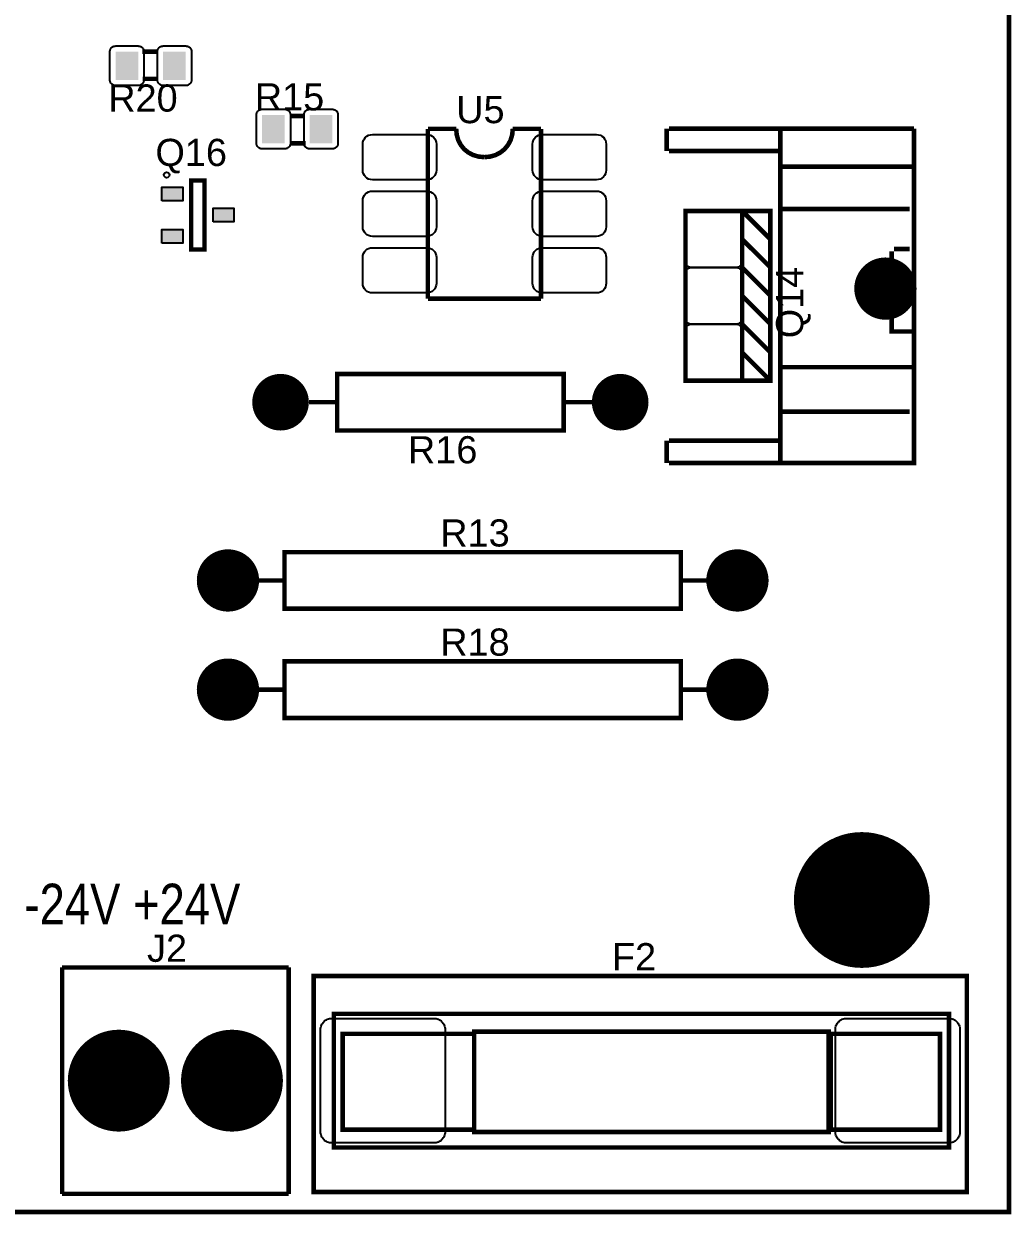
# Model space of a CAD drawing. Header units: inches. Extents: x -4.04 to 4.04, y -1.96 to 1.96.
# Drawn here: x 2.293 to 4.037, y -1.963 to 0.141 of the extents above; entities that cross this region are included whole.
import ezdxf

# ---------------------------------------------------------------- set-up
doc = ezdxf.new("R2010")
doc.units = ezdxf.units.IN
doc.layers.get('0').update_dxf_attribs({"linetype": 'CONTINUOUS'})

# ---------------------------------------------------------------- blocks, each defined once
blk = doc.blocks.new('RPAD')
blk.add_trace([(-0.5, -0.5), (-0.5, 0.5), (0.5, -0.5), (0.5, 0.5)])
blk = doc.blocks.new('EPAD')
at = {"const_width": 0.5}
blk.add_lwpolyline([(-0.25, 0, 1), (0.25, 0, 1)], format="xyb", close=True, dxfattribs=at)

msp = doc.modelspace()

# ---------------------------------------------------------------- linework, layer by layer
for points, const_width in [([(-4.033465, -1.958661), (4.033465, -1.958661), (4.033465, 1.950787), (-4.033465, 1.950787), (-4.033465, -1.958661)], 0.008), ([(-4.033465, -1.958661), (4.033465, -1.958661), (4.033465, 1.950787), (-4.033465, 1.950787), (-4.033465, -1.958661)], 0.008), ([(-4.033465, -1.958661), (4.033465, -1.958661), (4.033465, 1.950787), (-4.033465, 1.950787), (-4.033465, -1.958661)], 0.008), ([(2.530391, 0.091594), (2.502391, 0.091594)], 0.008), ([(2.530391, 0.091594), (2.502391, 0.091594)], 0.008), ([(2.530391, 0.091594), (2.502391, 0.091594)], 0.008), ([(2.530391, 0.043594), (2.503391, 0.043594)], 0.008), ([(2.530391, 0.043594), (2.503391, 0.043594)], 0.008), ([(2.530391, 0.043594), (2.503391, 0.043594)], 0.008), ([(2.763252, -0.022276), (2.790252, -0.022276)], 0.008), ([(2.763252, -0.022276), (2.790252, -0.022276)], 0.008), ([(2.763252, -0.022276), (2.790252, -0.022276)], 0.008), ([(3.007028, -0.044824), (3.057028, -0.044824)], 0.008), ([(3.007028, -0.044824), (3.007028, -0.344824)], 0.008), ([(3.007028, -0.044824), (3.057028, -0.044824)], 0.008), ([(3.007028, -0.044824), (3.007028, -0.344824)], 0.008), ([(3.007028, -0.044824), (3.057028, -0.044824)], 0.008), ([(3.007028, -0.044824), (3.007028, -0.344824)], 0.008), ([(3.107028, -0.094824), (3.096554, -0.093865), (3.086981, -0.091089), (3.078464, -0.08665), (3.071154, -0.080698), (3.065202, -0.073388), (3.060763, -0.06487), (3.057987, -0.055298), (3.057028, -0.044824)], 0.008), ([(3.107028, -0.094824), (3.096554, -0.093865), (3.086981, -0.091089), (3.078464, -0.08665), (3.071154, -0.080698), (3.065202, -0.073388), (3.060763, -0.06487), (3.057987, -0.055298), (3.057028, -0.044824)], 0.008), ([(3.107028, -0.094824), (3.096554, -0.093865), (3.086981, -0.091089), (3.078464, -0.08665), (3.071154, -0.080698), (3.065202, -0.073388), (3.060763, -0.06487), (3.057987, -0.055298), (3.057028, -0.044824)], 0.008), ([(3.107028, -0.094824), (3.117216, -0.093865), (3.126654, -0.091089), (3.135154, -0.08665), (3.142528, -0.080698), (3.148591, -0.073388), (3.153154, -0.06487), (3.156028, -0.055298), (3.157028, -0.044824)], 0.008), ([(3.107028, -0.094824), (3.117216, -0.093865), (3.126654, -0.091089), (3.135154, -0.08665), (3.142528, -0.080698), (3.148591, -0.073388), (3.153154, -0.06487), (3.156028, -0.055298), (3.157028, -0.044824)], 0.008), ([(3.107028, -0.094824), (3.117216, -0.093865), (3.126654, -0.091089), (3.135154, -0.08665), (3.142528, -0.080698), (3.148591, -0.073388), (3.153154, -0.06487), (3.156028, -0.055298), (3.157028, -0.044824)], 0.008), ([(3.157028, -0.044824), (3.207028, -0.044824)], 0.008), ([(3.157028, -0.044824), (3.207028, -0.044824)], 0.008), ([(3.157028, -0.044824), (3.207028, -0.044824)], 0.008), ([(3.207028, -0.044824), (3.207028, -0.344824)], 0.008), ([(3.207028, -0.044824), (3.207028, -0.344824)], 0.008), ([(3.207028, -0.044824), (3.207028, -0.344824)], 0.008), ([(3.428784, -0.044643), (3.428784, -0.084013)], 0.008), ([(3.428784, -0.044643), (3.428784, -0.084013)], 0.008), ([(3.428784, -0.044643), (3.428784, -0.084013)], 0.008), ([(3.865792, -0.044643), (3.432721, -0.044643)], 0.008), ([(3.865792, -0.044643), (3.865792, -0.635194), (3.432721, -0.635194)], 0.008), ([(3.865792, -0.044643), (3.432721, -0.044643)], 0.008), ([(3.865792, -0.044643), (3.865792, -0.635194), (3.432721, -0.635194)], 0.008), ([(3.865792, -0.044643), (3.432721, -0.044643)], 0.008), ([(3.865792, -0.044643), (3.865792, -0.635194), (3.432721, -0.635194)], 0.008), ([(3.629572, -0.044643), (3.629572, -0.631257)], 0.008), ([(3.629572, -0.044643), (3.629572, -0.631257)], 0.008), ([(3.629572, -0.044643), (3.629572, -0.631257)], 0.008), ([(2.763252, -0.070276), (2.791252, -0.070276)], 0.008), ([(2.763252, -0.070276), (2.791252, -0.070276)], 0.008), ([(2.763252, -0.070276), (2.791252, -0.070276)], 0.008), ([(3.432721, -0.084013), (3.629572, -0.084013)], 0.008), ([(3.432721, -0.084013), (3.629572, -0.084013)], 0.008), ([(3.432721, -0.084013), (3.629572, -0.084013)], 0.008), ([(3.861855, -0.111572), (3.633509, -0.111572)], 0.008), ([(3.861855, -0.111572), (3.633509, -0.111572)], 0.008), ([(3.861855, -0.111572), (3.633509, -0.111572)], 0.008), ([(2.588918, -0.258209), (2.61254, -0.258209), (2.61254, -0.136162), (2.588918, -0.136162), (2.588918, -0.258209)], 0.007874), ([(2.588918, -0.258209), (2.61254, -0.258209), (2.61254, -0.136162), (2.588918, -0.136162), (2.588918, -0.258209)], 0.007874), ([(2.588918, -0.258209), (2.61254, -0.258209), (2.61254, -0.136162), (2.588918, -0.136162), (2.588918, -0.258209)], 0.007874), ([(3.462146, -0.489918), (3.562146, -0.489918), (3.562146, -0.189918), (3.462146, -0.189918), (3.462146, -0.489918)], 0.008), ([(3.462146, -0.489918), (3.562146, -0.489918), (3.562146, -0.189918), (3.462146, -0.189918), (3.462146, -0.489918)], 0.008), ([(3.462146, -0.489918), (3.562146, -0.489918), (3.562146, -0.189918), (3.462146, -0.189918), (3.462146, -0.489918)], 0.008), ([(3.562146, -0.189918), (3.612146, -0.189918), (3.612146, -0.489918), (3.562146, -0.489918)], 0.008), ([(3.562146, -0.189918), (3.612146, -0.239918)], 0.008), ([(3.562146, -0.189918), (3.612146, -0.189918), (3.612146, -0.489918), (3.562146, -0.489918)], 0.008), ([(3.562146, -0.189918), (3.612146, -0.239918)], 0.008), ([(3.562146, -0.189918), (3.612146, -0.189918), (3.612146, -0.489918), (3.562146, -0.489918)], 0.008), ([(3.562146, -0.189918), (3.612146, -0.239918)], 0.008), ([(3.857918, -0.186375), (3.629572, -0.186375)], 0.008), ([(3.857918, -0.186375), (3.629572, -0.186375)], 0.008), ([(3.857918, -0.186375), (3.629572, -0.186375)], 0.008), ([(3.562146, -0.239918), (3.612146, -0.289918)], 0.008), ([(3.562146, -0.239918), (3.612146, -0.289918)], 0.008), ([(3.562146, -0.239918), (3.612146, -0.289918)], 0.008), ([(3.826422, -0.261178), (3.826422, -0.296611), (3.783115, -0.296611), (3.783115, -0.359603), (3.822485, -0.359603), (3.826422, -0.359603), (3.826422, -0.40291)], 0.008), ([(3.826422, -0.261178), (3.826422, -0.296611), (3.783115, -0.296611), (3.783115, -0.359603), (3.822485, -0.359603), (3.826422, -0.359603), (3.826422, -0.40291)], 0.008), ([(3.826422, -0.261178), (3.826422, -0.296611), (3.783115, -0.296611), (3.783115, -0.359603), (3.822485, -0.359603), (3.826422, -0.359603), (3.826422, -0.40291)], 0.008), ([(3.857918, -0.257241), (3.830359, -0.257241)], 0.008), ([(3.857918, -0.257241), (3.830359, -0.257241)], 0.008), ([(3.857918, -0.257241), (3.830359, -0.257241)], 0.008), ([(3.562146, -0.289918), (3.612146, -0.339918)], 0.008), ([(3.562146, -0.289918), (3.612146, -0.339918)], 0.008), ([(3.562146, -0.289918), (3.612146, -0.339918)], 0.008), ([(3.562146, -0.339918), (3.612146, -0.389918)], 0.008), ([(3.562146, -0.339918), (3.612146, -0.389918)], 0.008), ([(3.562146, -0.339918), (3.612146, -0.389918)], 0.008), ([(3.007028, -0.344824), (3.207028, -0.344824)], 0.008), ([(3.007028, -0.344824), (3.207028, -0.344824)], 0.008), ([(3.007028, -0.344824), (3.207028, -0.344824)], 0.008), ([(3.562146, -0.389918), (3.612146, -0.439918)], 0.008), ([(3.562146, -0.389918), (3.612146, -0.439918)], 0.008), ([(3.562146, -0.389918), (3.612146, -0.439918)], 0.008), ([(3.822485, -0.40291), (3.861855, -0.40291)], 0.008), ([(3.822485, -0.40291), (3.861855, -0.40291)], 0.008), ([(3.822485, -0.40291), (3.861855, -0.40291)], 0.008), ([(3.562146, -0.439918), (3.612146, -0.489918)], 0.008), ([(3.562146, -0.439918), (3.612146, -0.489918)], 0.008), ([(3.562146, -0.439918), (3.612146, -0.489918)], 0.008), ([(3.861855, -0.465902), (3.629572, -0.465902)], 0.008), ([(3.861855, -0.465902), (3.629572, -0.465902)], 0.008), ([(3.861855, -0.465902), (3.629572, -0.465902)], 0.008), ([(2.846792, -0.577894), (3.246792, -0.577894), (3.246792, -0.477894), (2.846792, -0.477894), (2.846792, -0.577894)], 0.008), ([(2.846792, -0.577894), (3.246792, -0.577894), (3.246792, -0.477894), (2.846792, -0.477894), (2.846792, -0.577894)], 0.008), ([(2.846792, -0.577894), (3.246792, -0.577894), (3.246792, -0.477894), (2.846792, -0.477894), (2.846792, -0.577894)], 0.008), ([(2.846792, -0.527894), (2.796792, -0.527894)], 0.008), ([(2.846792, -0.527894), (2.796792, -0.527894)], 0.008), ([(2.846792, -0.527894), (2.796792, -0.527894)], 0.008), ([(3.296792, -0.527894), (3.246792, -0.527894)], 0.008), ([(3.296792, -0.527894), (3.246792, -0.527894)], 0.008), ([(3.296792, -0.527894), (3.246792, -0.527894)], 0.008), ([(3.857918, -0.544643), (3.629572, -0.544643)], 0.008), ([(3.857918, -0.544643), (3.629572, -0.544643)], 0.008), ([(3.857918, -0.544643), (3.629572, -0.544643)], 0.008), ([(3.428784, -0.595824), (3.428784, -0.635194)], 0.008), ([(3.428784, -0.595824), (3.428784, -0.635194)], 0.008), ([(3.428784, -0.595824), (3.428784, -0.635194)], 0.008), ([(3.432721, -0.595824), (3.629572, -0.595824)], 0.008), ([(3.432721, -0.595824), (3.629572, -0.595824)], 0.008), ([(3.432721, -0.595824), (3.629572, -0.595824)], 0.008), ([(2.753879, -0.892855), (3.453879, -0.892855), (3.453879, -0.792855), (2.753879, -0.792855), (2.753879, -0.892855)], 0.008), ([(2.753879, -0.892855), (3.453879, -0.892855), (3.453879, -0.792855), (2.753879, -0.792855), (2.753879, -0.892855)], 0.008), ([(2.753879, -0.892855), (3.453879, -0.892855), (3.453879, -0.792855), (2.753879, -0.792855), (2.753879, -0.892855)], 0.008), ([(2.703879, -0.842855), (2.753879, -0.842855)], 0.008), ([(2.703879, -0.842855), (2.753879, -0.842855)], 0.008), ([(2.703879, -0.842855), (2.753879, -0.842855)], 0.008), ([(3.503879, -0.842855), (3.453879, -0.842855)], 0.008), ([(3.503879, -0.842855), (3.453879, -0.842855)], 0.008), ([(3.503879, -0.842855), (3.453879, -0.842855)], 0.008), ([(2.753879, -1.085769), (3.453879, -1.085769), (3.453879, -0.985769), (2.753879, -0.985769), (2.753879, -1.085769)], 0.008), ([(2.753879, -1.085769), (3.453879, -1.085769), (3.453879, -0.985769), (2.753879, -0.985769), (2.753879, -1.085769)], 0.008), ([(2.753879, -1.085769), (3.453879, -1.085769), (3.453879, -0.985769), (2.753879, -0.985769), (2.753879, -1.085769)], 0.008), ([(2.703879, -1.035769), (2.753879, -1.035769)], 0.008), ([(2.703879, -1.035769), (2.753879, -1.035769)], 0.008), ([(2.703879, -1.035769), (2.753879, -1.035769)], 0.008), ([(3.503879, -1.035769), (3.453879, -1.035769)], 0.008), ([(3.503879, -1.035769), (3.453879, -1.035769)], 0.008), ([(3.503879, -1.035769), (3.453879, -1.035769)], 0.008), ([(2.360965, -1.526713), (2.360965, -1.926713)], 0.008), ([(2.360965, -1.526713), (2.760965, -1.526713)], 0.008), ([(2.360965, -1.526713), (2.360965, -1.926713)], 0.008), ([(2.360965, -1.526713), (2.760965, -1.526713)], 0.008), ([(2.360965, -1.526713), (2.360965, -1.926713)], 0.008), ([(2.360965, -1.526713), (2.760965, -1.526713)], 0.008), ([(2.760965, -1.526713), (2.760965, -1.926713)], 0.008), ([(2.760965, -1.526713), (2.760965, -1.926713)], 0.008), ([(2.760965, -1.526713), (2.760965, -1.926713)], 0.008), ([(2.805454, -1.923564), (3.958997, -1.923564), (3.958997, -1.541674), (2.805454, -1.541674), (2.805454, -1.923564)], 0.008), ([(2.805454, -1.923564), (3.958997, -1.923564), (3.958997, -1.541674), (2.805454, -1.541674), (2.805454, -1.923564)], 0.008), ([(2.805454, -1.923564), (3.958997, -1.923564), (3.958997, -1.541674), (2.805454, -1.541674), (2.805454, -1.923564)], 0.008), ([(2.840887, -1.844824), (3.927501, -1.844824), (3.927501, -1.608603), (2.840887, -1.608603), (2.840887, -1.844824)], 0.008), ([(2.840887, -1.844824), (3.927501, -1.844824), (3.927501, -1.608603), (2.840887, -1.608603), (2.840887, -1.844824)], 0.008), ([(2.840887, -1.844824), (3.927501, -1.844824), (3.927501, -1.608603), (2.840887, -1.608603), (2.840887, -1.844824)], 0.008), ([(2.856635, -1.813328), (3.088918, -1.813328), (3.088918, -1.644036), (2.856635, -1.644036), (2.856635, -1.813328)], 0.008), ([(2.856635, -1.813328), (3.088918, -1.813328), (3.088918, -1.644036), (2.856635, -1.644036), (2.856635, -1.813328)], 0.008), ([(2.856635, -1.813328), (3.088918, -1.813328), (3.088918, -1.644036), (2.856635, -1.644036), (2.856635, -1.813328)], 0.008), ([(3.088918, -1.817265), (3.714902, -1.817265), (3.714902, -1.640099), (3.088918, -1.640099), (3.088918, -1.817265)], 0.008), ([(3.088918, -1.817265), (3.714902, -1.817265), (3.714902, -1.640099), (3.088918, -1.640099), (3.088918, -1.817265)], 0.008), ([(3.088918, -1.817265), (3.714902, -1.817265), (3.714902, -1.640099), (3.088918, -1.640099), (3.088918, -1.817265)], 0.008), ([(3.718839, -1.813328), (3.911753, -1.813328), (3.911753, -1.644036), (3.718839, -1.644036), (3.718839, -1.813328)], 0.008), ([(3.718839, -1.813328), (3.911753, -1.813328), (3.911753, -1.644036), (3.718839, -1.644036), (3.718839, -1.813328)], 0.008), ([(3.718839, -1.813328), (3.911753, -1.813328), (3.911753, -1.644036), (3.718839, -1.644036), (3.718839, -1.813328)], 0.008), ([(2.360965, -1.926713), (2.760965, -1.926713)], 0.008), ([(2.360965, -1.926713), (2.760965, -1.926713)], 0.008), ([(2.360965, -1.926713), (2.760965, -1.926713)], 0.008)]:
    msp.add_lwpolyline(points, dxfattribs=dict(const_width=const_width))
for points in [[(2.495391, 0.031594), (2.455391, 0.031594), (2.454351, 0.031644), (2.453346, 0.031793), (2.452379, 0.032035), (2.451455, 0.032365), (2.450579, 0.03278), (2.449755, 0.033275), (2.448987, 0.033844), (2.448281, 0.034484), (2.447641, 0.035191), (2.447072, 0.035958), (2.446577, 0.036782), (2.446162, 0.037658), (2.445831, 0.038582), (2.445589, 0.039549), (2.445441, 0.040554), (2.445391, 0.041594), (2.445391, 0.091594), (2.445441, 0.092633), (2.445589, 0.093638), (2.445831, 0.094605), (2.446162, 0.095529), (2.446577, 0.096406), (2.447072, 0.09723), (2.447641, 0.097997), (2.448281, 0.098703), (2.448987, 0.099343), (2.449755, 0.099913), (2.450579, 0.100407), (2.451455, 0.100822), (2.452379, 0.101153), (2.453346, 0.101395), (2.454351, 0.101543), (2.455391, 0.101594), (2.495391, 0.101594), (2.49643, 0.101543), (2.497435, 0.101395), (2.498402, 0.101153), (2.499326, 0.100822), (2.500202, 0.100407), (2.501026, 0.099913), (2.501794, 0.099343), (2.5025, 0.098703), (2.50314, 0.097997), (2.503709, 0.09723), (2.504204, 0.096406), (2.504619, 0.095529), (2.50495, 0.094605), (2.505192, 0.093638), (2.50534, 0.092633), (2.505391, 0.091594), (2.505391, 0.041594), (2.50534, 0.040554), (2.505192, 0.039549), (2.50495, 0.038582), (2.504619, 0.037658), (2.504204, 0.036782), (2.503709, 0.035958), (2.50314, 0.035191), (2.5025, 0.034484), (2.501794, 0.033844), (2.501026, 0.033275), (2.500202, 0.03278), (2.499326, 0.032365), (2.498402, 0.032035), (2.497435, 0.031793), (2.49643, 0.031644), (2.495391, 0.031594)], [(2.579391, 0.031594), (2.539391, 0.031594), (2.538351, 0.031644), (2.537346, 0.031793), (2.536379, 0.032035), (2.535455, 0.032365), (2.534579, 0.03278), (2.533755, 0.033275), (2.532987, 0.033844), (2.532281, 0.034484), (2.531641, 0.035191), (2.531072, 0.035958), (2.530577, 0.036782), (2.530162, 0.037658), (2.529831, 0.038582), (2.529589, 0.039549), (2.529441, 0.040554), (2.529391, 0.041594), (2.529391, 0.091594), (2.529441, 0.092633), (2.529589, 0.093638), (2.529831, 0.094605), (2.530162, 0.095529), (2.530577, 0.096406), (2.531072, 0.09723), (2.531641, 0.097997), (2.532281, 0.098703), (2.532987, 0.099343), (2.533755, 0.099913), (2.534579, 0.100407), (2.535455, 0.100822), (2.536379, 0.101153), (2.537346, 0.101395), (2.538351, 0.101543), (2.539391, 0.101594), (2.579391, 0.101594), (2.58043, 0.101543), (2.581435, 0.101395), (2.582402, 0.101153), (2.583326, 0.100822), (2.584202, 0.100407), (2.585026, 0.099913), (2.585794, 0.099343), (2.5865, 0.098703), (2.58714, 0.097997), (2.587709, 0.09723), (2.588204, 0.096406), (2.588619, 0.095529), (2.58895, 0.094605), (2.589192, 0.093638), (2.58934, 0.092633), (2.589391, 0.091594), (2.589391, 0.041594), (2.58934, 0.040554), (2.589192, 0.039549), (2.58895, 0.038582), (2.588619, 0.037658), (2.588204, 0.036782), (2.587709, 0.035958), (2.58714, 0.035191), (2.5865, 0.034484), (2.585794, 0.033844), (2.585026, 0.033275), (2.584202, 0.03278), (2.583326, 0.032365), (2.582402, 0.032035), (2.581435, 0.031793), (2.58043, 0.031644), (2.579391, 0.031594)], [(2.714252, -0.010276), (2.754252, -0.010276), (2.755291, -0.010326), (2.756296, -0.010474), (2.757263, -0.010717), (2.758187, -0.011047), (2.759064, -0.011462), (2.759888, -0.011957), (2.760656, -0.012526), (2.761361, -0.013166), (2.762002, -0.013872), (2.762571, -0.01464), (2.763065, -0.015464), (2.76348, -0.01634), (2.763811, -0.017264), (2.764053, -0.018231), (2.764202, -0.019236), (2.764252, -0.020276), (2.764252, -0.070276), (2.764202, -0.071315), (2.764053, -0.07232), (2.763811, -0.073287), (2.76348, -0.074211), (2.763065, -0.075087), (2.762571, -0.075911), (2.762002, -0.076679), (2.761361, -0.077385), (2.760656, -0.078025), (2.759888, -0.078594), (2.759064, -0.079089), (2.758187, -0.079504), (2.757263, -0.079835), (2.756296, -0.080077), (2.755291, -0.080225), (2.754252, -0.080276), (2.714252, -0.080276), (2.713213, -0.080225), (2.712207, -0.080077), (2.711241, -0.079835), (2.710317, -0.079504), (2.70944, -0.079089), (2.708616, -0.078594), (2.707848, -0.078025), (2.707143, -0.077385), (2.706502, -0.076679), (2.705933, -0.075911), (2.705439, -0.075087), (2.705024, -0.074211), (2.704693, -0.073287), (2.704451, -0.07232), (2.704302, -0.071315), (2.704252, -0.070276), (2.704252, -0.020276), (2.704302, -0.019236), (2.704451, -0.018231), (2.704693, -0.017264), (2.705024, -0.01634), (2.705439, -0.015464), (2.705933, -0.01464), (2.706502, -0.013872), (2.707143, -0.013166), (2.707848, -0.012526), (2.708616, -0.011957), (2.70944, -0.011462), (2.710317, -0.011047), (2.711241, -0.010717), (2.712207, -0.010474), (2.713213, -0.010326), (2.714252, -0.010276)], [(2.798252, -0.010276), (2.838252, -0.010276), (2.839291, -0.010326), (2.840296, -0.010474), (2.841263, -0.010717), (2.842187, -0.011047), (2.843064, -0.011462), (2.843888, -0.011957), (2.844656, -0.012526), (2.845361, -0.013166), (2.846002, -0.013872), (2.846571, -0.01464), (2.847065, -0.015464), (2.84748, -0.01634), (2.847811, -0.017264), (2.848053, -0.018231), (2.848202, -0.019236), (2.848252, -0.020276), (2.848252, -0.070276), (2.848202, -0.071315), (2.848053, -0.07232), (2.847811, -0.073287), (2.84748, -0.074211), (2.847065, -0.075087), (2.846571, -0.075911), (2.846002, -0.076679), (2.845361, -0.077385), (2.844656, -0.078025), (2.843888, -0.078594), (2.843064, -0.079089), (2.842187, -0.079504), (2.841263, -0.079835), (2.840296, -0.080077), (2.839291, -0.080225), (2.838252, -0.080276), (2.798252, -0.080276), (2.797213, -0.080225), (2.796207, -0.080077), (2.795241, -0.079835), (2.794317, -0.079504), (2.79344, -0.079089), (2.792616, -0.078594), (2.791848, -0.078025), (2.791143, -0.077385), (2.790502, -0.076679), (2.789933, -0.075911), (2.789439, -0.075087), (2.789024, -0.074211), (2.788693, -0.073287), (2.788451, -0.07232), (2.788302, -0.071315), (2.788252, -0.070276), (2.788252, -0.020276), (2.788302, -0.019236), (2.788451, -0.018231), (2.788693, -0.017264), (2.789024, -0.01634), (2.789439, -0.015464), (2.789933, -0.01464), (2.790502, -0.013872), (2.791143, -0.013166), (2.791848, -0.012526), (2.792616, -0.011957), (2.79344, -0.011462), (2.794317, -0.011047), (2.795241, -0.010717), (2.796207, -0.010474), (2.797213, -0.010326), (2.798252, -0.010276)], [(3.022028, -0.071824), (3.022028, -0.117824), (3.02169, -0.1213), (3.020717, -0.124514), (3.019171, -0.127405), (3.017114, -0.129909), (3.014609, -0.131966), (3.011719, -0.133512), (3.008504, -0.134485), (3.005028, -0.134824), (2.909028, -0.134824), (2.905552, -0.134485), (2.902338, -0.133512), (2.899447, -0.131966), (2.896943, -0.129909), (2.894886, -0.127405), (2.89334, -0.124514), (2.892367, -0.1213), (2.892028, -0.117824), (2.892028, -0.071824), (2.892367, -0.068348), (2.89334, -0.065133), (2.894886, -0.062243), (2.896943, -0.059738), (2.899447, -0.057681), (2.902338, -0.056135), (2.905552, -0.055162), (2.909028, -0.054824), (3.005028, -0.054824), (3.008504, -0.055162), (3.011719, -0.056135), (3.014609, -0.057681), (3.017114, -0.059738), (3.019171, -0.062243), (3.020717, -0.065133), (3.02169, -0.068348), (3.022028, -0.071824)], [(3.322028, -0.071824), (3.322028, -0.117824), (3.32169, -0.1213), (3.320717, -0.124514), (3.319171, -0.127405), (3.317114, -0.129909), (3.314609, -0.131966), (3.311719, -0.133512), (3.308504, -0.134485), (3.305028, -0.134824), (3.209028, -0.134824), (3.205552, -0.134485), (3.202338, -0.133512), (3.199447, -0.131966), (3.196943, -0.129909), (3.194886, -0.127405), (3.19334, -0.124514), (3.192367, -0.1213), (3.192028, -0.117824), (3.192028, -0.071824), (3.192367, -0.068348), (3.19334, -0.065133), (3.194886, -0.062243), (3.196943, -0.059738), (3.199447, -0.057681), (3.202338, -0.056135), (3.205552, -0.055162), (3.209028, -0.054824), (3.305028, -0.054824), (3.308504, -0.055162), (3.311719, -0.056135), (3.314609, -0.057681), (3.317114, -0.059738), (3.319171, -0.062243), (3.320717, -0.065133), (3.32169, -0.068348), (3.322028, -0.071824)], [(2.536954, -0.171784), (2.536954, -0.147784), (2.573954, -0.147784), (2.573954, -0.171784), (2.536954, -0.171784)], [(3.022028, -0.171824), (3.022028, -0.217824), (3.02169, -0.2213), (3.020717, -0.224514), (3.019171, -0.227405), (3.017114, -0.229909), (3.014609, -0.231966), (3.011719, -0.233512), (3.008504, -0.234485), (3.005028, -0.234824), (2.909028, -0.234824), (2.905552, -0.234485), (2.902338, -0.233512), (2.899447, -0.231966), (2.896943, -0.229909), (2.894886, -0.227405), (2.89334, -0.224514), (2.892367, -0.2213), (2.892028, -0.217824), (2.892028, -0.171824), (2.892367, -0.168348), (2.89334, -0.165133), (2.894886, -0.162243), (2.896943, -0.159738), (2.899447, -0.157681), (2.902338, -0.156135), (2.905552, -0.155162), (2.909028, -0.154824), (3.005028, -0.154824), (3.008504, -0.155162), (3.011719, -0.156135), (3.014609, -0.157681), (3.017114, -0.159738), (3.019171, -0.162243), (3.020717, -0.165133), (3.02169, -0.168348), (3.022028, -0.171824)], [(3.322028, -0.171824), (3.322028, -0.217824), (3.32169, -0.2213), (3.320717, -0.224514), (3.319171, -0.227405), (3.317114, -0.229909), (3.314609, -0.231966), (3.311719, -0.233512), (3.308504, -0.234485), (3.305028, -0.234824), (3.209028, -0.234824), (3.205552, -0.234485), (3.202338, -0.233512), (3.199447, -0.231966), (3.196943, -0.229909), (3.194886, -0.227405), (3.19334, -0.224514), (3.192367, -0.2213), (3.192028, -0.217824), (3.192028, -0.171824), (3.192367, -0.168348), (3.19334, -0.165133), (3.194886, -0.162243), (3.196943, -0.159738), (3.199447, -0.157681), (3.202338, -0.156135), (3.205552, -0.155162), (3.209028, -0.154824), (3.305028, -0.154824), (3.308504, -0.155162), (3.311719, -0.156135), (3.314609, -0.157681), (3.317114, -0.159738), (3.319171, -0.162243), (3.320717, -0.165133), (3.32169, -0.168348), (3.322028, -0.171824)], [(2.627505, -0.209186), (2.627505, -0.185186), (2.664505, -0.185186), (2.664505, -0.209186), (2.627505, -0.209186)], [(3.562146, -0.199918), (3.562146, -0.279918), (3.562096, -0.280957), (3.561948, -0.281963), (3.561706, -0.28293), (3.561375, -0.283854), (3.56096, -0.28473), (3.560465, -0.285554), (3.559896, -0.286322), (3.559256, -0.287028), (3.55855, -0.287668), (3.557782, -0.288237), (3.556958, -0.288731), (3.556082, -0.289146), (3.555158, -0.289477), (3.554191, -0.289719), (3.553186, -0.289868), (3.552146, -0.289918), (3.472146, -0.289918), (3.471107, -0.289868), (3.470102, -0.289719), (3.469135, -0.289477), (3.468211, -0.289146), (3.467335, -0.288731), (3.466511, -0.288237), (3.465743, -0.287668), (3.465037, -0.287028), (3.464397, -0.286322), (3.463828, -0.285554), (3.463333, -0.28473), (3.462918, -0.283854), (3.462587, -0.28293), (3.462345, -0.281963), (3.462197, -0.280957), (3.462146, -0.279918), (3.462146, -0.199918), (3.462197, -0.198879), (3.462345, -0.197874), (3.462587, -0.196907), (3.462918, -0.195983), (3.463333, -0.195106), (3.463828, -0.194282), (3.464397, -0.193515), (3.465037, -0.192809), (3.465743, -0.192169), (3.466511, -0.191599), (3.467335, -0.191105), (3.468211, -0.19069), (3.469135, -0.190359), (3.470102, -0.190117), (3.471107, -0.189969), (3.472146, -0.189918), (3.552146, -0.189918), (3.553186, -0.189969), (3.554191, -0.190117), (3.555158, -0.190359), (3.556082, -0.19069), (3.556958, -0.191105), (3.557782, -0.191599), (3.55855, -0.192169), (3.559256, -0.192809), (3.559896, -0.193515), (3.560465, -0.194282), (3.56096, -0.195106), (3.561375, -0.195983), (3.561706, -0.196907), (3.561948, -0.197874), (3.562096, -0.198879), (3.562146, -0.199918)], [(2.536954, -0.246587), (2.536954, -0.222587), (2.573954, -0.222587), (2.573954, -0.246587), (2.536954, -0.246587)], [(3.022028, -0.271824), (3.022028, -0.317824), (3.02169, -0.3213), (3.020717, -0.324514), (3.019171, -0.327405), (3.017114, -0.329909), (3.014609, -0.331966), (3.011719, -0.333512), (3.008504, -0.334485), (3.005028, -0.334824), (2.909028, -0.334824), (2.905552, -0.334485), (2.902338, -0.333512), (2.899447, -0.331966), (2.896943, -0.329909), (2.894886, -0.327405), (2.89334, -0.324514), (2.892367, -0.3213), (2.892028, -0.317824), (2.892028, -0.271824), (2.892367, -0.268348), (2.89334, -0.265133), (2.894886, -0.262243), (2.896943, -0.259738), (2.899447, -0.257681), (2.902338, -0.256135), (2.905552, -0.255162), (2.909028, -0.254824), (3.005028, -0.254824), (3.008504, -0.255162), (3.011719, -0.256135), (3.014609, -0.257681), (3.017114, -0.259738), (3.019171, -0.262243), (3.020717, -0.265133), (3.02169, -0.268348), (3.022028, -0.271824)], [(3.322028, -0.271824), (3.322028, -0.317824), (3.32169, -0.3213), (3.320717, -0.324514), (3.319171, -0.327405), (3.317114, -0.329909), (3.314609, -0.331966), (3.311719, -0.333512), (3.308504, -0.334485), (3.305028, -0.334824), (3.209028, -0.334824), (3.205552, -0.334485), (3.202338, -0.333512), (3.199447, -0.331966), (3.196943, -0.329909), (3.194886, -0.327405), (3.19334, -0.324514), (3.192367, -0.3213), (3.192028, -0.317824), (3.192028, -0.271824), (3.192367, -0.268348), (3.19334, -0.265133), (3.194886, -0.262243), (3.196943, -0.259738), (3.199447, -0.257681), (3.202338, -0.256135), (3.205552, -0.255162), (3.209028, -0.254824), (3.305028, -0.254824), (3.308504, -0.255162), (3.311719, -0.256135), (3.314609, -0.257681), (3.317114, -0.259738), (3.319171, -0.262243), (3.320717, -0.265133), (3.32169, -0.268348), (3.322028, -0.271824)], [(3.562146, -0.299918), (3.562146, -0.379918), (3.562096, -0.380957), (3.561948, -0.381963), (3.561706, -0.38293), (3.561375, -0.383854), (3.56096, -0.38473), (3.560465, -0.385554), (3.559896, -0.386322), (3.559256, -0.387028), (3.55855, -0.387668), (3.557782, -0.388237), (3.556958, -0.388731), (3.556082, -0.389146), (3.555158, -0.389477), (3.554191, -0.389719), (3.553186, -0.389868), (3.552146, -0.389918), (3.472146, -0.389918), (3.471107, -0.389868), (3.470102, -0.389719), (3.469135, -0.389477), (3.468211, -0.389146), (3.467335, -0.388731), (3.466511, -0.388237), (3.465743, -0.387668), (3.465037, -0.387028), (3.464397, -0.386322), (3.463828, -0.385554), (3.463333, -0.38473), (3.462918, -0.383854), (3.462587, -0.38293), (3.462345, -0.381963), (3.462197, -0.380957), (3.462146, -0.379918), (3.462146, -0.299918), (3.462197, -0.298879), (3.462345, -0.297874), (3.462587, -0.296907), (3.462918, -0.295983), (3.463333, -0.295106), (3.463828, -0.294282), (3.464397, -0.293515), (3.465037, -0.292809), (3.465743, -0.292169), (3.466511, -0.291599), (3.467335, -0.291105), (3.468211, -0.29069), (3.469135, -0.290359), (3.470102, -0.290117), (3.471107, -0.289969), (3.472146, -0.289918), (3.552146, -0.289918), (3.553186, -0.289969), (3.554191, -0.290117), (3.555158, -0.290359), (3.556082, -0.29069), (3.556958, -0.291105), (3.557782, -0.291599), (3.55855, -0.292169), (3.559256, -0.292809), (3.559896, -0.293515), (3.560465, -0.294282), (3.56096, -0.295106), (3.561375, -0.295983), (3.561706, -0.296907), (3.561948, -0.297874), (3.562096, -0.298879), (3.562146, -0.299918)], [(3.562146, -0.399918), (3.562146, -0.479918), (3.562096, -0.480957), (3.561948, -0.481963), (3.561706, -0.48293), (3.561375, -0.483854), (3.56096, -0.48473), (3.560465, -0.485554), (3.559896, -0.486322), (3.559256, -0.487028), (3.55855, -0.487668), (3.557782, -0.488237), (3.556958, -0.488731), (3.556082, -0.489146), (3.555158, -0.489477), (3.554191, -0.489719), (3.553186, -0.489868), (3.552146, -0.489918), (3.472146, -0.489918), (3.471107, -0.489868), (3.470102, -0.489719), (3.469135, -0.489477), (3.468211, -0.489146), (3.467335, -0.488731), (3.466511, -0.488237), (3.465743, -0.487668), (3.465037, -0.487028), (3.464397, -0.486322), (3.463828, -0.485554), (3.463333, -0.48473), (3.462918, -0.483854), (3.462587, -0.48293), (3.462345, -0.481963), (3.462197, -0.480957), (3.462146, -0.479918), (3.462146, -0.399918), (3.462197, -0.398879), (3.462345, -0.397874), (3.462587, -0.396907), (3.462918, -0.395983), (3.463333, -0.395106), (3.463828, -0.394282), (3.464397, -0.393515), (3.465037, -0.392809), (3.465743, -0.392169), (3.466511, -0.391599), (3.467335, -0.391105), (3.468211, -0.39069), (3.469135, -0.390359), (3.470102, -0.390117), (3.471107, -0.389969), (3.472146, -0.389918), (3.552146, -0.389918), (3.553186, -0.389969), (3.554191, -0.390117), (3.555158, -0.390359), (3.556082, -0.39069), (3.556958, -0.391105), (3.557782, -0.391599), (3.55855, -0.392169), (3.559256, -0.392809), (3.559896, -0.393515), (3.560465, -0.394282), (3.56096, -0.395106), (3.561375, -0.395983), (3.561706, -0.396907), (3.561948, -0.397874), (3.562096, -0.398879), (3.562146, -0.399918)], [(2.837501, -1.616713), (3.017501, -1.616713), (3.01958, -1.616815), (3.02159, -1.617111), (3.023524, -1.617595), (3.025372, -1.618256), (3.027124, -1.619086), (3.028773, -1.620075), (3.030307, -1.621215), (3.03172, -1.622494), (3.033, -1.623907), (3.034139, -1.625441), (3.035128, -1.62709), (3.035958, -1.628842), (3.036619, -1.63069), (3.037103, -1.632624), (3.0374, -1.634635), (3.037501, -1.636713), (3.037501, -1.816713), (3.0374, -1.818792), (3.037103, -1.820803), (3.036619, -1.822737), (3.035958, -1.824585), (3.035128, -1.826337), (3.034139, -1.827985), (3.033, -1.82952), (3.03172, -1.830932), (3.030307, -1.832212), (3.028773, -1.833352), (3.027124, -1.834341), (3.025372, -1.83517), (3.023524, -1.835832), (3.02159, -1.836315), (3.01958, -1.836612), (3.017501, -1.836713), (2.837501, -1.836713), (2.835422, -1.836612), (2.833411, -1.836315), (2.831478, -1.835832), (2.82963, -1.83517), (2.827877, -1.834341), (2.826229, -1.833352), (2.824694, -1.832212), (2.823282, -1.830932), (2.822002, -1.82952), (2.820863, -1.827985), (2.819874, -1.826337), (2.819044, -1.824585), (2.818382, -1.822737), (2.817899, -1.820803), (2.817602, -1.818792), (2.817501, -1.816713), (2.817501, -1.636713), (2.817602, -1.634635), (2.817899, -1.632624), (2.818382, -1.63069), (2.819044, -1.628842), (2.819874, -1.62709), (2.820863, -1.625441), (2.822002, -1.623907), (2.823282, -1.622494), (2.824694, -1.621215), (2.826229, -1.620075), (2.827877, -1.619086), (2.82963, -1.618256), (2.831478, -1.617595), (2.833411, -1.617111), (2.835422, -1.616815), (2.837501, -1.616713)], [(3.74695, -1.616713), (3.92695, -1.616713), (3.929028, -1.616815), (3.931039, -1.617111), (3.932973, -1.617595), (3.934821, -1.618256), (3.936573, -1.619086), (3.938222, -1.620075), (3.939756, -1.621215), (3.941169, -1.622494), (3.942449, -1.623907), (3.943588, -1.625441), (3.944577, -1.62709), (3.945407, -1.628842), (3.946068, -1.63069), (3.946552, -1.632624), (3.946848, -1.634635), (3.94695, -1.636713), (3.94695, -1.816713), (3.946848, -1.818792), (3.946552, -1.820803), (3.946068, -1.822737), (3.945407, -1.824585), (3.944577, -1.826337), (3.943588, -1.827985), (3.942449, -1.82952), (3.941169, -1.830932), (3.939756, -1.832212), (3.938222, -1.833352), (3.936573, -1.834341), (3.934821, -1.83517), (3.932973, -1.835832), (3.931039, -1.836315), (3.929028, -1.836612), (3.92695, -1.836713), (3.74695, -1.836713), (3.744871, -1.836612), (3.74286, -1.836315), (3.740926, -1.835832), (3.739078, -1.83517), (3.737326, -1.834341), (3.735678, -1.833352), (3.734143, -1.832212), (3.732731, -1.830932), (3.73145, -1.82952), (3.730311, -1.827985), (3.729322, -1.826337), (3.728493, -1.824585), (3.727831, -1.822737), (3.727348, -1.820803), (3.727051, -1.818792), (3.72695, -1.816713), (3.72695, -1.636713), (3.727051, -1.634635), (3.727348, -1.632624), (3.727831, -1.63069), (3.728493, -1.628842), (3.729322, -1.62709), (3.730311, -1.625441), (3.73145, -1.623907), (3.732731, -1.622494), (3.734143, -1.621215), (3.735678, -1.620075), (3.737326, -1.619086), (3.739078, -1.618256), (3.740926, -1.617595), (3.74286, -1.617111), (3.744871, -1.616815), (3.74695, -1.616713)]]:
    msp.add_lwpolyline(points, close=True)
msp.add_circle((2.545611, -0.12632), 0.004921)
msp.add_circle((2.545611, -0.12632), 0.004921)
msp.add_circle((2.545611, -0.12632), 0.004921)

# ---------------------------------------------------------------- block references
for p, xscale, yscale, rotation in [((2.47539, 0.066594), 0.04, 0.05, 180), ((2.559391, 0.066594), 0.04, 0.05, 180), ((2.555454, -0.159784), 0.024, 0.037, 90), ((2.646005, -0.197186), 0.024, 0.037, 90), ((2.555454, -0.234587), 0.024, 0.037, 90)]:
    msp.add_blockref('RPAD', p, dxfattribs=dict(xscale=xscale, yscale=yscale, rotation=rotation))
for name, p, xscale, yscale in [('RPAD', (2.734252, -0.045276), 0.04, 0.05), ('RPAD', (2.818252, -0.045276), 0.04, 0.05), ('EPAD', (3.815296, -0.327107), 0.11, 0.11), ('EPAD', (2.746792, -0.527894), 0.1, 0.1), ('EPAD', (3.346792, -0.527894), 0.1, 0.1), ('EPAD', (2.653879, -0.842855), 0.11, 0.11), ('EPAD', (3.553879, -0.842855), 0.11, 0.11), ('EPAD', (2.653879, -1.035769), 0.11, 0.11), ('EPAD', (3.553879, -1.035769), 0.11, 0.11), ('EPAD', (3.773622, -1.40748), 0.24, 0.24), ('EPAD', (2.460965, -1.726713), 0.18, 0.18), ('EPAD', (2.660965, -1.726713), 0.18, 0.18)]:
    msp.add_blockref(name, p, dxfattribs=dict(xscale=xscale, yscale=yscale))

# ---------------------------------------------------------------- texts
for s, height, width, p in [('R20', 0.048, 1.041667, (2.442391, -0.014406)), ('R20', 0.048, 1.041667, (2.442391, -0.014406)), ('R20', 0.048, 1.041667, (2.442391, -0.014406)), ('R15', 0.048, 1.041667, (2.701252, -0.012276)), ('R15', 0.048, 1.041667, (2.701252, -0.012276)), ('R15', 0.048, 1.041667, (2.701252, -0.012276)), ('U5', 0.048, 1.041667, (3.057028, -0.034824)), ('U5', 0.048, 1.041667, (3.057028, -0.034824)), ('U5', 0.048, 1.041667, (3.057028, -0.034824)), ('Q16', 0.048, 1.041667, (2.525729, -0.110477)), ('Q16', 0.048, 1.041667, (2.525729, -0.110477)), ('Q16', 0.048, 1.041667, (2.525729, -0.110477)), ('R16', 0.048, 1.041667, (2.971792, -0.635894)), ('R16', 0.048, 1.041667, (2.971792, -0.635894)), ('R16', 0.048, 1.041667, (2.971792, -0.635894)), ('R13', 0.048, 1.041667, (3.028879, -0.782855)), ('R13', 0.048, 1.041667, (3.028879, -0.782855)), ('R13', 0.048, 1.041667, (3.028879, -0.782855)), ('R18', 0.048, 1.041667, (3.028879, -0.975769)), ('R18', 0.048, 1.041667, (3.028879, -0.975769)), ('R18', 0.048, 1.041667, (3.028879, -0.975769)), ('-24V +24V', 0.072, 0.833333, (2.29437, -1.450706)), ('-24V +24V', 0.072, 0.833333, (2.29437, -1.450706)), ('-24V +24V', 0.072, 0.833333, (2.29437, -1.450706)), ('J2', 0.048, 1.041667, (2.510965, -1.516713)), ('J2', 0.048, 1.041667, (2.510965, -1.516713)), ('J2', 0.048, 1.041667, (2.510965, -1.516713)), ('F2', 0.048, 1.041667, (3.332225, -1.531674)), ('F2', 0.048, 1.041667, (3.332225, -1.531674)), ('F2', 0.048, 1.041667, (3.332225, -1.531674))]:
    msp.add_text(s, height=height, dxfattribs=dict(width=width)).set_placement(p)
at = {"width": 1.041667}
msp.add_text('Q14', height=0.048, rotation=90, dxfattribs=at).set_placement((3.670146, -0.414918))
msp.add_text('Q14', height=0.048, rotation=90, dxfattribs=at).set_placement((3.670146, -0.414918))
msp.add_text('Q14', height=0.048, rotation=90, dxfattribs=at).set_placement((3.670146, -0.414918))

doc.saveas('drawing.dxf')
